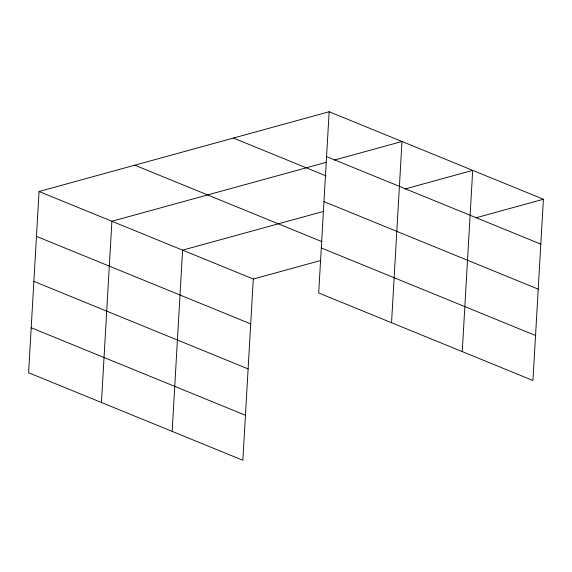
<?xml version="1.0" encoding="UTF-8"?>
<svg xmlns="http://www.w3.org/2000/svg" width="572" height="572" viewBox="0 0 572 572"><rect width="100%" height="100%" fill="white"/><g stroke="black" fill="none" stroke-linecap="round" stroke-linejoin="round"><path stroke-width="0.86" d="M39.053 191.506L28.6 372.744L242.85 460.267L253.303 279.029L39.053 191.506L329.15 111.733L543.4 199.256L532.947 380.494L318.697 292.971L329.15 111.733M101.444 402.502L111.897 221.264L325.918 162.412M172.151 431.388L182.597 250.15L323.788 211.318M391.541 322.73L401.994 141.491L334.47 160.06M462.248 351.608L472.694 170.37L405.169 188.939M253.303 279.029L320.828 260.46M475.875 217.825L543.4 199.256M326.562 156.606L540.812 244.13M233.419 138.059L325.99 175.876M323.966 201.609L538.216 289.132M134.785 165.179L321.9 241.62M321.292 247.969L535.542 335.492M36.465 236.379L250.715 323.902M33.87 281.381L248.119 368.904M31.195 327.749L245.445 415.265"/></g></svg>
